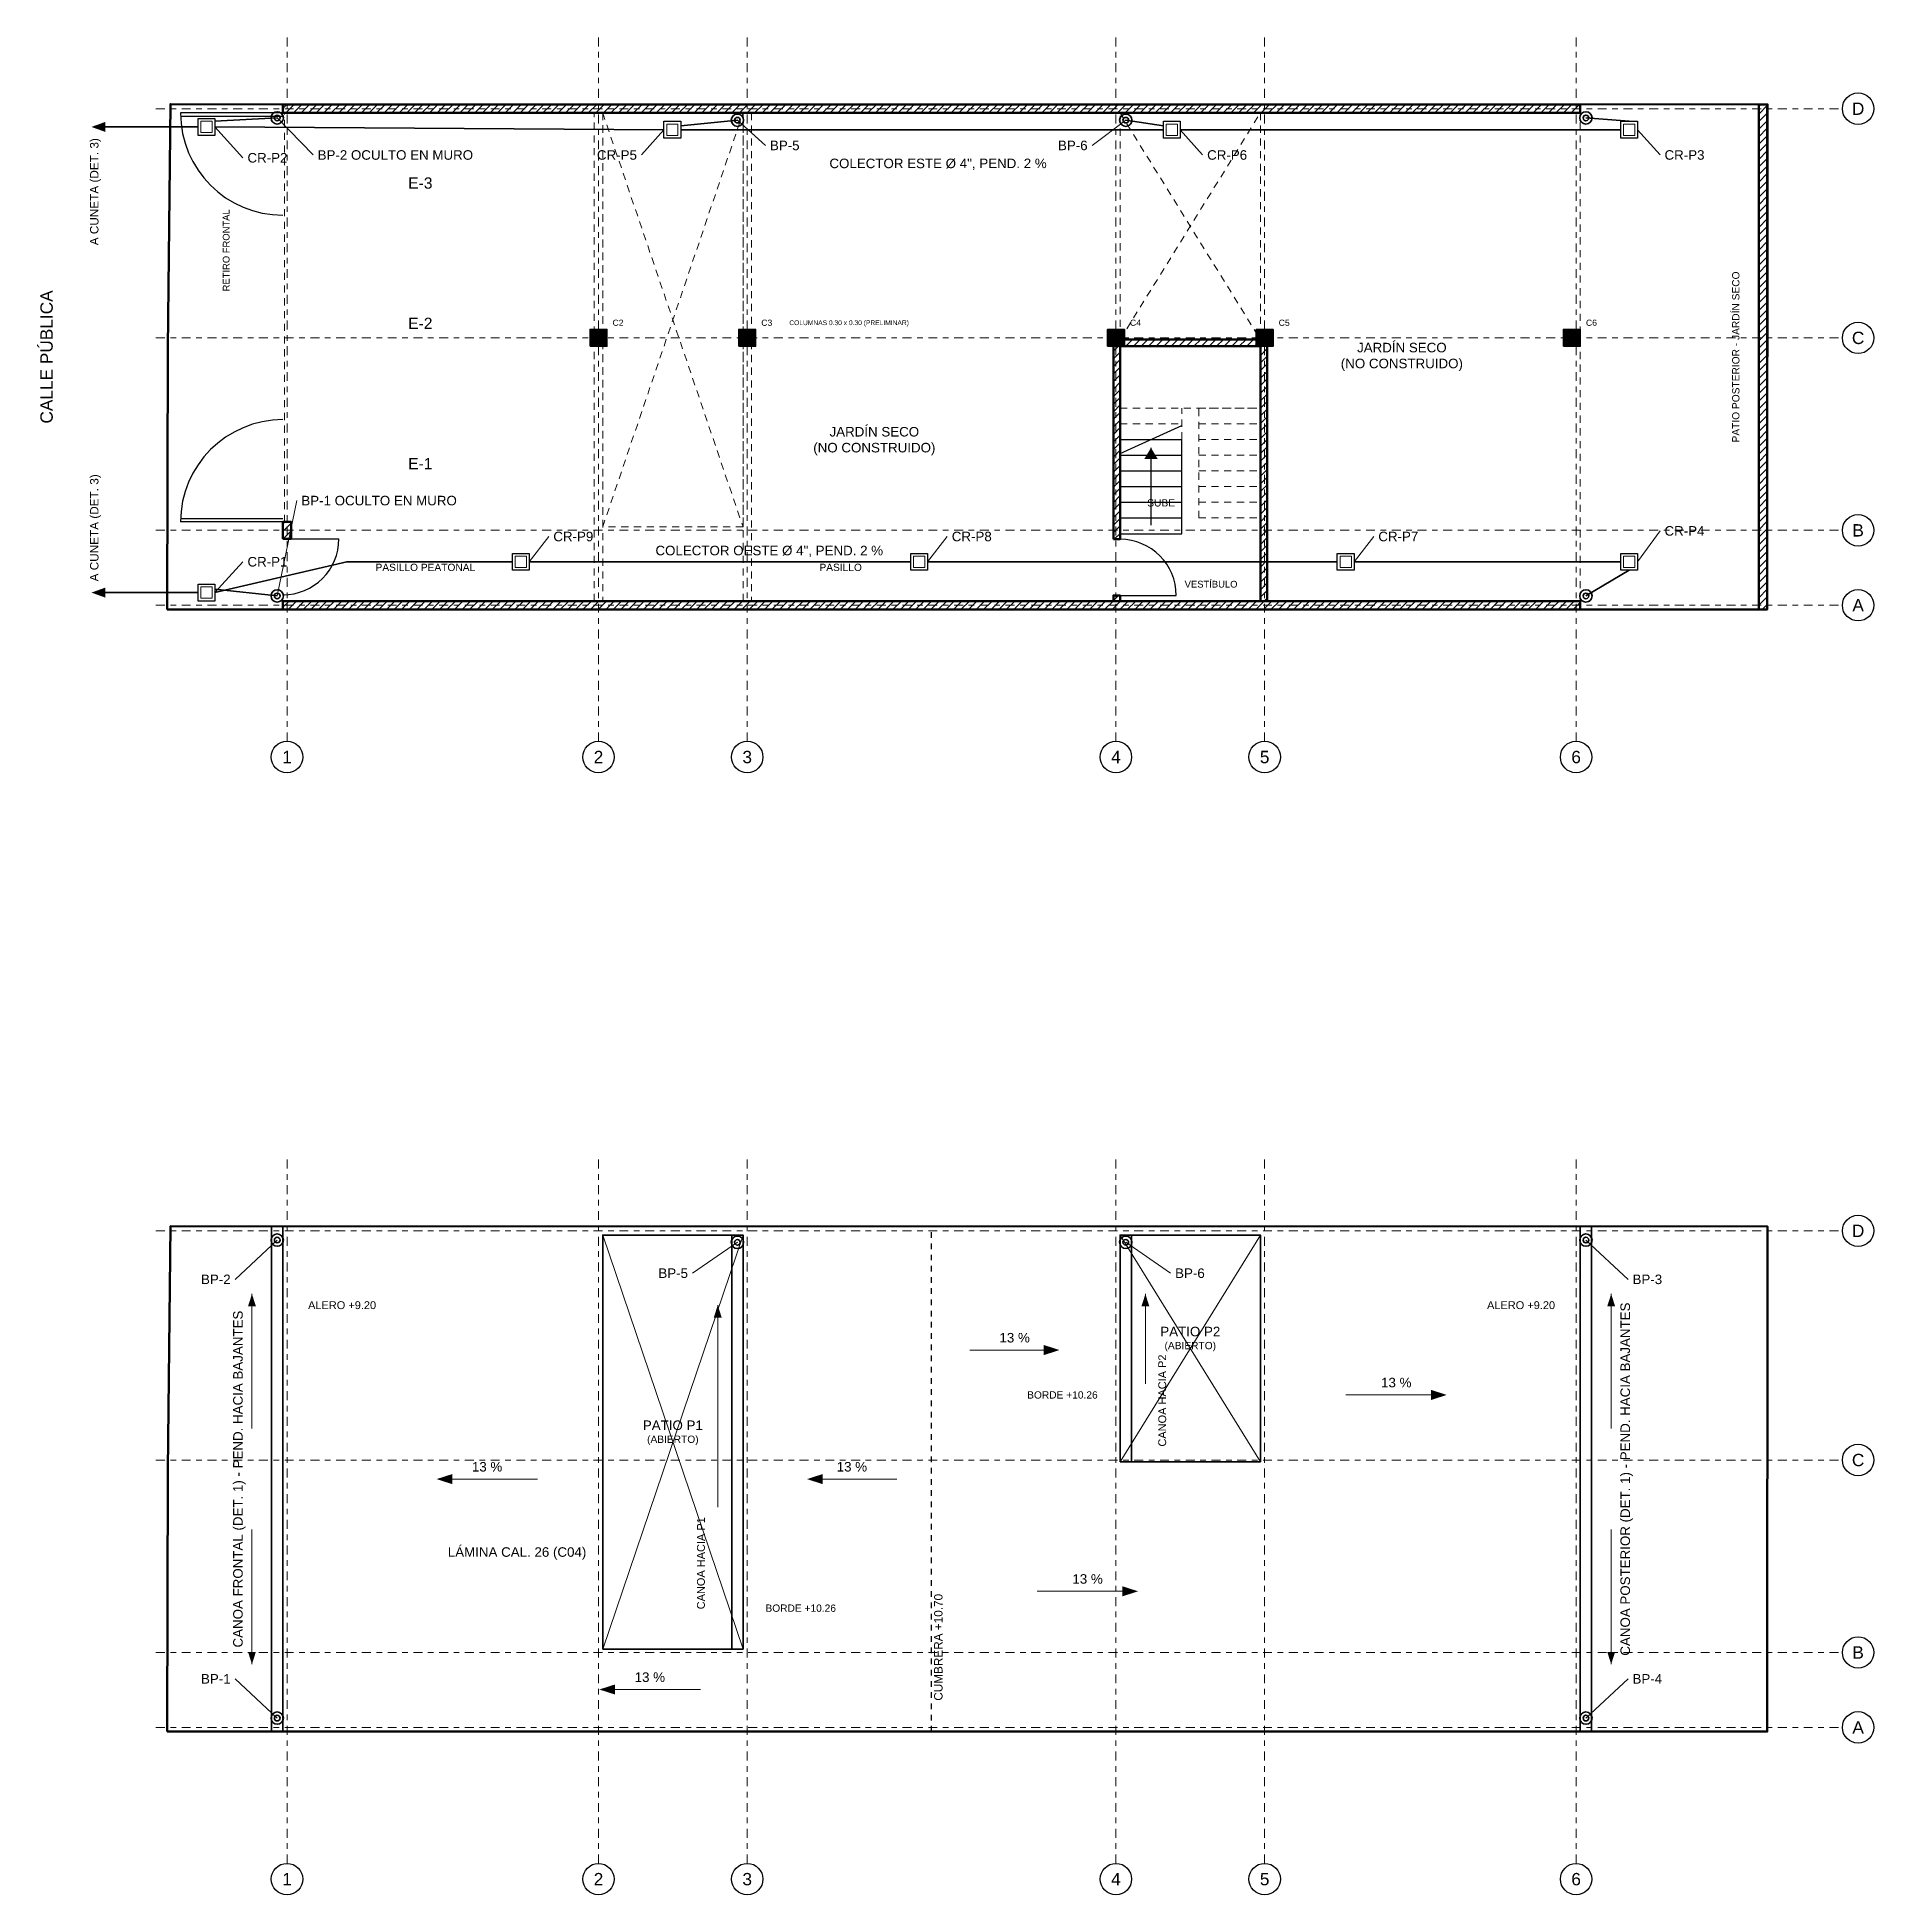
# Model space of a CAD drawing. Header units: metres. Extents: x -2.3 to 30.4, y -22.9 to 10.2.
import ezdxf
from ezdxf.enums import TextEntityAlignment as Align

# ---------------------------------------------------------------- set-up
doc = ezdxf.new("R2010")
doc.units = ezdxf.units.M
for name, pattern in [('CENTER', [5.08, 3.175, -0.635, 0.635, -0.635]), ('DASHDOT', [3.556, 2.54, -0.508, 0, -0.508]), ('DASHED', [1.524, 1.27, -0.254])]:
    doc.linetypes.add(name, pattern=pattern)
for name, color, linetype, lineweight in [('A-EJES', 8, 'CENTER', 13), ('A-EJES-TXT', 7, 'Continuous', 25), ('A-ESCALERA', 8, 'Continuous', 25), ('A-ESPACIOS', 7, 'Continuous', 25), ('A-MURO', 8, 'Continuous', 50), ('A-MURO-TRAMA', 8, 'Continuous', 9), ('A-PROYECCION', 8, 'DASHED', 18), ('A-PUERTA', 8, 'Continuous', 25), ('E-COLUMNA', 8, 'Continuous', 35), ('S-ACC', 7, 'Continuous', 25), ('S-AP', 6, 'Continuous', 35), ('S-CUMB', 8, 'DASHDOT', 25), ('S-FINO', 8, 'Continuous', 13), ('S-TECHO', 7, 'Continuous', 35), ('S-TXT', 7, 'Continuous', 18), ('T-LINDERO', 8, 'Continuous', 50)]:
    doc.layers.add(name, color=color, linetype=linetype, lineweight=lineweight)
doc.styles.add('ARIAL', font='arial.ttf')

msp = doc.modelspace()

# ---------------------------------------------------------------- hatches: boundary and pattern name
at = {"layer": 'A-MURO-TRAMA'}
h = msp.add_hatch(dxfattribs=at)
h.set_pattern_fill('ANSI31', scale=0.03)
h.paths.add_polyline_path([(2.06, 8.85), (2.06, 9), (25.18, 9), (25.18, 8.85)])
h = msp.add_hatch(dxfattribs=at)
h.set_pattern_fill('ANSI31', scale=0.03)
h.paths.add_polyline_path([(28.362, 0), (28.362, 9), (28.512, 9), (28.512, 0)])
h = msp.add_hatch(dxfattribs=at)
h.set_pattern_fill('ANSI31', scale=0.03)
h.paths.add_polyline_path([(16.86, 1.25), (16.86, 4.81), (16.98, 4.81), (16.98, 1.25)])
h = msp.add_hatch(dxfattribs=at)
h.set_pattern_fill('ANSI31', scale=0.03)
h.paths.add_polyline_path([(16.98, 4.69), (16.98, 4.81), (19.48, 4.81), (19.48, 4.69)])
h = msp.add_hatch(dxfattribs=at)
h.set_pattern_fill('ANSI31', scale=0.03)
h.paths.add_polyline_path([(19.48, 0.15), (19.48, 4.81), (19.6, 4.81), (19.6, 0.15)])
h = msp.add_hatch(dxfattribs=at)
h.set_pattern_fill('ANSI31', scale=0.03)
h.paths.add_polyline_path([(2.06, 1.26), (2.06, 1.56), (2.21, 1.56), (2.21, 1.26)])
h = msp.add_hatch(dxfattribs=at)
h.set_pattern_fill('ANSI31', scale=0.03)
h.paths.add_polyline_path([(2.06, 0), (2.06, 0.15), (25.18, 0.15), (25.18, 0)])
h = msp.add_hatch(dxfattribs=at)
h.set_pattern_fill('ANSI31', scale=0.03)
h.paths.add_polyline_path([(16.86, 0.15), (16.86, 0.25), (16.98, 0.25), (16.98, 0.15)])
at = {"layer": 'E-COLUMNA'}
for points in [[(7.535, 4.69), (7.535, 4.99), (7.835, 4.99), (7.835, 4.69)], [(10.185, 4.69), (10.185, 4.99), (10.485, 4.99), (10.485, 4.69)], [(16.755, 4.69), (16.755, 4.99), (17.055, 4.99), (17.055, 4.69)], [(19.405, 4.69), (19.405, 4.99), (19.705, 4.99), (19.705, 4.69)], [(24.88, 4.69), (24.88, 4.99), (25.18, 4.99), (25.18, 4.69)]]:
    msp.add_hatch(color=7, dxfattribs=at).paths.add_polyline_path(points)
at = {"layer": 'S-AP'}
for points in [[(-1.35, 8.6), (-1.1, 8.69), (-1.1, 8.51)], [(-1.35, 0.3), (-1.1, 0.39), (-1.1, 0.21)]]:
    msp.add_hatch(color=7, dxfattribs=at).paths.add_polyline_path(points)
at = {"layer": 'S-FINO'}
for points in [[(1.51, -12.2), (1.44, -12.42), (1.58, -12.42)], [(17.43, -12.2), (17.36, -12.42), (17.5, -12.42)], [(25.73, -12.2), (25.66, -12.42), (25.8, -12.42)], [(9.81, -12.4), (9.74, -12.62), (9.88, -12.62)], [(1.51, -18.8), (1.44, -18.58), (1.58, -18.58)], [(25.73, -18.8), (25.66, -18.58), (25.8, -18.58)]]:
    msp.add_hatch(color=7, dxfattribs=at).paths.add_polyline_path(points)
at = {"layer": 'S-TXT'}
for points in [[(15.9, -13.2), (15.62, -13.11), (15.62, -13.29)], [(22.8, -14), (22.52, -13.91), (22.52, -14.09)], [(4.8, -15.5), (5.08, -15.41), (5.08, -15.59)], [(11.4, -15.5), (11.68, -15.41), (11.68, -15.59)], [(17.3, -17.5), (17.02, -17.41), (17.02, -17.59)], [(7.7, -19.25), (7.98, -19.16), (7.98, -19.34)]]:
    msp.add_hatch(color=7, dxfattribs=at).paths.add_polyline_path(points)

# ---------------------------------------------------------------- linework, layer by layer
at = {"layer": 'A-EJES', "ltscale": 0.05}
for p, q in [((2.135, -2.35), (2.135, 10.2)), ((7.685, -2.35), (7.685, 10.2)), ((10.335, -2.35), (10.335, 10.2)), ((16.905, -2.35), (16.905, 10.2)), ((19.555, -2.35), (19.555, 10.2)), ((25.105, -2.35), (25.105, 10.2)), ((-0.2, 8.925), (29.85, 8.925)), ((-0.2, 4.84), (29.85, 4.84)), ((-0.2, 1.41), (29.85, 1.41)), ((-0.2, 0.075), (29.85, 0.075)), ((2.135, -22.35), (2.135, -9.8)), ((7.685, -22.35), (7.685, -9.8)), ((10.335, -22.35), (10.335, -9.8)), ((16.905, -22.35), (16.905, -9.8)), ((19.555, -22.35), (19.555, -9.8)), ((25.105, -22.35), (25.105, -9.8)), ((-0.2, -11.075), (29.85, -11.075)), ((-0.2, -15.16), (29.85, -15.16)), ((-0.2, -18.59), (29.85, -18.59)), ((-0.2, -19.925), (29.85, -19.925))]:
    msp.add_line(p, q, dxfattribs=at)
at = {"layer": 'A-EJES-TXT'}
for centre in [(30.13, 8.925), (30.13, 4.84), (30.13, 1.41), (30.13, 0.075), (2.135, -2.63), (7.685, -2.63), (10.335, -2.63), (16.905, -2.63), (19.555, -2.63), (25.105, -2.63), (30.13, -11.075), (30.13, -15.16), (30.13, -18.59), (30.13, -19.925), (2.135, -22.63), (7.685, -22.63), (10.335, -22.63), (16.905, -22.63), (19.555, -22.63), (25.105, -22.63)]:
    msp.add_circle(centre, 0.28, dxfattribs=at)
at = {"layer": 'A-ESCALERA'}
for p, q in [((16.98, 2.78), (18.08, 3.28)), ((16.98, 3.03), (18.08, 3.03)), ((18.08, 1.35), (18.08, 3.03)), ((16.98, 2.75), (18.08, 2.75)), ((17.53, 1.5), (17.53, 2.88)), ((16.98, 2.47), (18.08, 2.47)), ((16.98, 2.19), (18.08, 2.19)), ((16.98, 1.91), (18.08, 1.91)), ((16.98, 1.63), (18.08, 1.63)), ((16.98, 1.35), (18.08, 1.35))]:
    msp.add_line(p, q, dxfattribs=at)
msp.add_solid([(17.53, 2.88), (17.41, 2.68), (17.65, 2.68)], dxfattribs=at)
at = {"layer": 'A-MURO'}
for points in [[(2.06, 8.85), (2.06, 9), (25.18, 9), (25.18, 8.85)], [(28.362, 0), (28.362, 9), (28.512, 9), (28.512, 0)], [(16.86, 1.25), (16.86, 4.81), (16.98, 4.81), (16.98, 1.25)], [(16.98, 4.69), (16.98, 4.81), (19.48, 4.81), (19.48, 4.69)], [(19.48, 0.15), (19.48, 4.81), (19.6, 4.81), (19.6, 0.15)], [(2.06, 1.26), (2.06, 1.56), (2.21, 1.56), (2.21, 1.26)], [(2.06, 0), (2.06, 0.15), (25.18, 0.15), (25.18, 0)], [(16.86, 0.15), (16.86, 0.25), (16.98, 0.25), (16.98, 0.15)]]:
    msp.add_lwpolyline(points, close=True, dxfattribs=at)
at = {"layer": 'A-PROYECCION', "ltscale": 0.1}
for p, q in [((2.09, 1.56), (2.09, 8.85)), ((7.76, 1.47), (10.26, 8.85)), ((7.76, 8.85), (10.26, 1.47)), ((16.98, 4.81), (19.48, 8.85)), ((16.98, 8.85), (19.48, 4.81)), ((25.18, 0.15), (25.18, 8.85)), ((16.98, 3.59), (18.08, 3.59)), ((16.98, 3.59), (19.48, 3.59)), ((18.08, 3.03), (18.08, 3.59)), ((18.38, 3.59), (19.48, 3.59)), ((18.38, 1.63), (18.38, 3.59)), ((16.98, 3.31), (18.08, 3.31)), ((18.38, 3.31), (19.48, 3.31)), ((18.38, 3.03), (19.48, 3.03)), ((18.38, 2.75), (19.48, 2.75)), ((18.38, 2.47), (19.48, 2.47)), ((18.38, 2.19), (19.48, 2.19)), ((18.38, 1.91), (19.48, 1.91)), ((18.38, 1.63), (19.48, 1.63))]:
    msp.add_line(p, q, dxfattribs=at)
for points in [[(7.61, 0.15), (7.61, 8.85), (7.76, 8.85), (7.76, 0.15)], [(7.76, 1.47), (7.76, 8.85), (10.26, 8.85), (10.26, 1.47)], [(10.26, 0.15), (10.26, 8.85), (10.41, 8.85), (10.41, 0.15)], [(16.98, 4.81), (16.98, 8.85), (19.48, 8.85), (19.48, 4.81)]]:
    msp.add_lwpolyline(points, close=True, dxfattribs=at)
at = {"layer": 'A-PUERTA'}
for p, q in [((2.06, 8.85), (0.2375, 8.85)), ((2.06, 8.85), (0.2375, 8.85)), ((0.2375, 8.79), (2.06, 8.79)), ((0.2375, 1.62), (2.06, 1.62)), ((2.06, 1.56), (0.2375, 1.56)), ((2.06, 1.56), (0.2375, 1.56)), ((2.06, 1.26), (3.06, 1.26)), ((16.98, 0.25), (17.98, 0.25))]:
    msp.add_line(p, q, dxfattribs=at)
for centre, radius, start, end in [((2.06, 8.85), 1.8225, 180, -90), ((2.06, 1.56), 1.8225, 90, 180), ((2.06, 1.26), 1, -90, 0), ((16.98, 0.25), 1, 0, 90)]:
    msp.add_arc(centre, radius, start, end, dxfattribs=at)
at = {"layer": 'E-COLUMNA'}
for points in [[(7.535, 4.69), (7.535, 4.99), (7.835, 4.99), (7.835, 4.69)], [(10.185, 4.69), (10.185, 4.99), (10.485, 4.99), (10.485, 4.69)], [(16.755, 4.69), (16.755, 4.99), (17.055, 4.99), (17.055, 4.69)], [(19.405, 4.69), (19.405, 4.99), (19.705, 4.99), (19.705, 4.69)], [(24.88, 4.69), (24.88, 4.99), (25.18, 4.99), (25.18, 4.69)]]:
    msp.add_lwpolyline(points, close=True, dxfattribs=at)
at = {"layer": 'S-ACC'}
for points in [[(0.55, 8.45), (0.55, 8.75), (0.85, 8.75), (0.85, 8.45)], [(8.85, 8.4), (8.85, 8.7), (9.15, 8.7), (9.15, 8.4)], [(17.75, 8.4), (17.75, 8.7), (18.05, 8.7), (18.05, 8.4)], [(25.9, 8.4), (25.9, 8.7), (26.2, 8.7), (26.2, 8.4)], [(6.15, 0.7), (6.15, 1), (6.45, 1), (6.45, 0.7)], [(13.25, 0.7), (13.25, 1), (13.55, 1), (13.55, 0.7)], [(20.85, 0.7), (20.85, 1), (21.15, 1), (21.15, 0.7)], [(25.9, 0.7), (25.9, 1), (26.2, 1), (26.2, 0.7)], [(0.55, 0.15), (0.55, 0.45), (0.85, 0.45), (0.85, 0.15)]]:
    msp.add_lwpolyline(points, close=True, dxfattribs=at)
at = {"layer": 'S-AP'}
for points in [[(1.96, 8.76), (0.85, 8.7)], [(10.16, 8.72), (9.15, 8.62)], [(17.08, 8.72), (17.75, 8.62)], [(25.28, 8.76), (26.05, 8.7)], [(0.55, 8.6), (-1.1, 8.6)], [(8.85, 8.55), (0.85, 8.6)], [(17.75, 8.55), (9.15, 8.55)], [(25.9, 8.55), (18.05, 8.55)], [(6.15, 0.85), (3.2, 0.85), (0.85, 0.3)], [(13.25, 0.85), (6.45, 0.85)], [(20.85, 0.85), (13.55, 0.85)], [(25.9, 0.85), (21.15, 0.85)], [(25.28, 0.24), (26.05, 0.7)], [(1.96, 0.24), (0.85, 0.36)], [(0.55, 0.3), (-1.1, 0.3)]]:
    msp.add_lwpolyline(points, dxfattribs=at)
for points in [[(1.86, -20), (1.86, -11), (2.06, -11), (2.06, -20)], [(10.06, -18.53), (10.06, -11.15), (10.26, -11.15), (10.26, -18.53)], [(16.98, -15.19), (16.98, -11.15), (17.18, -11.15), (17.18, -15.19)], [(25.18, -20), (25.18, -11), (25.38, -11), (25.38, -20)]]:
    msp.add_lwpolyline(points, close=True, dxfattribs=at)
for centre, radius in [((1.96, 8.76), 0.11), ((1.96, 8.76), 0.05), ((10.16, 8.72), 0.11), ((10.16, 8.72), 0.05), ((17.08, 8.72), 0.11), ((17.08, 8.72), 0.05), ((25.28, 8.76), 0.11), ((25.28, 8.76), 0.05), ((1.96, 0.24), 0.11), ((25.28, 0.24), 0.11), ((1.96, 0.24), 0.05), ((25.28, 0.24), 0.05), ((1.96, -11.24), 0.11), ((1.96, -11.24), 0.05), ((10.16, -11.28), 0.11), ((10.16, -11.28), 0.05), ((17.08, -11.28), 0.11), ((17.08, -11.28), 0.05), ((25.28, -11.24), 0.11), ((25.28, -11.24), 0.05), ((1.96, -19.76), 0.11), ((1.96, -19.76), 0.05), ((25.28, -19.76), 0.11), ((25.28, -19.76), 0.05)]:
    msp.add_circle(centre, radius, dxfattribs=at)
at = {"layer": 'S-CUMB', "ltscale": 0.03}
msp.add_line((13.62, -20), (13.62, -11), dxfattribs=at)
at = {"layer": 'S-FINO'}
for p, q in [((1.96, 8.76), (2.6, 8.1)), ((10.16, 8.72), (10.66, 8.27)), ((17.08, 8.72), (16.48, 8.27)), ((0.85, 8.6), (1.35, 8.05)), ((8.85, 8.55), (8.45, 8.1)), ((18.05, 8.55), (18.45, 8.1)), ((26.2, 8.55), (26.6, 8.1)), ((1.96, 0.24), (2.31, 1.94)), ((26.2, 0.85), (26.6, 1.4)), ((6.45, 0.85), (6.8, 1.3)), ((13.55, 0.85), (13.9, 1.3)), ((21.15, 0.85), (21.5, 1.3)), ((0.85, 0.3), (1.35, 0.85)), ((1.96, -11.24), (1.21, -11.94)), ((7.76, -18.53), (10.26, -11.15)), ((10.26, -18.53), (7.76, -11.15)), ((16.98, -15.19), (19.48, -11.15)), ((19.48, -15.19), (16.98, -11.15)), ((25.28, -11.24), (26.03, -11.94)), ((10.16, -11.28), (9.36, -11.83)), ((17.08, -11.28), (17.88, -11.83)), ((1.51, -14.6), (1.51, -12.2)), ((17.43, -13.8), (17.43, -12.2)), ((25.73, -14.6), (25.73, -12.2)), ((9.81, -16), (9.81, -12.4)), ((1.51, -16.4), (1.51, -18.8)), ((25.73, -16.4), (25.73, -18.8)), ((1.96, -19.76), (1.21, -19.06)), ((25.28, -19.76), (26.03, -19.06))]:
    msp.add_line(p, q, dxfattribs=at)
for points in [[(0.6, 8.5), (0.6, 8.7), (0.8, 8.7), (0.8, 8.5)], [(8.9, 8.45), (8.9, 8.65), (9.1, 8.65), (9.1, 8.45)], [(17.8, 8.45), (17.8, 8.65), (18, 8.65), (18, 8.45)], [(25.95, 8.45), (25.95, 8.65), (26.15, 8.65), (26.15, 8.45)], [(6.2, 0.75), (6.2, 0.95), (6.4, 0.95), (6.4, 0.75)], [(13.3, 0.75), (13.3, 0.95), (13.5, 0.95), (13.5, 0.75)], [(20.9, 0.75), (20.9, 0.95), (21.1, 0.95), (21.1, 0.75)], [(25.95, 0.75), (25.95, 0.95), (26.15, 0.95), (26.15, 0.75)], [(0.6, 0.2), (0.6, 0.4), (0.8, 0.4), (0.8, 0.2)]]:
    msp.add_lwpolyline(points, close=True, dxfattribs=at)
at = {"layer": 'S-TECHO'}
for points in [[(2.06, -20), (2.06, -11), (25.18, -11), (25.18, -20)], [(7.76, -18.53), (7.76, -11.15), (10.26, -11.15), (10.26, -18.53)], [(16.98, -15.19), (16.98, -11.15), (19.48, -11.15), (19.48, -15.19)]]:
    msp.add_lwpolyline(points, close=True, dxfattribs=at)
at = {"layer": 'S-TXT'}
for p, q in [((14.3, -13.2), (15.65, -13.2)), ((21, -14), (22.55, -14)), ((6.6, -15.5), (5.05, -15.5)), ((13, -15.5), (11.65, -15.5)), ((15.5, -17.5), (17.05, -17.5)), ((9.5, -19.25), (7.95, -19.25))]:
    msp.add_line(p, q, dxfattribs=at)
at = {"layer": 'T-LINDERO'}
for points in [[(0, 0), (0.0109, 4.6647), (0.0566, 9.0074), (28.5181, 8.9998), (28.512, 0)], [(0, -20), (0.0109, -15.3353), (0.0566, -10.9926), (28.5181, -11.0002), (28.512, -20)]]:
    msp.add_lwpolyline(points, close=True, dxfattribs=at)

# ---------------------------------------------------------------- texts
at = {"layer": 'A-EJES-TXT', "style": 'ARIAL'}
for s, p in [('D', (30.13, 8.925)), ('C', (30.13, 4.84)), ('B', (30.13, 1.41)), ('A', (30.13, 0.075)), ('1', (2.135, -2.63)), ('2', (7.685, -2.63)), ('3', (10.335, -2.63)), ('4', (16.905, -2.63)), ('5', (19.555, -2.63)), ('6', (25.105, -2.63)), ('D', (30.13, -11.075)), ('C', (30.13, -15.16)), ('B', (30.13, -18.59)), ('A', (30.13, -19.925)), ('1', (2.135, -22.63)), ('2', (7.685, -22.63)), ('3', (10.335, -22.63)), ('4', (16.905, -22.63)), ('5', (19.555, -22.63)), ('6', (25.105, -22.63))]:
    msp.add_text(s, height=0.22, dxfattribs=at).set_placement(p, align=Align.MIDDLE_CENTER)
at = {"layer": 'A-ESCALERA', "style": 'ARIAL'}
msp.add_text('SUBE', height=0.13, dxfattribs=at).set_placement((17.71, 1.9), align=Align.MIDDLE_CENTER)
at = {"layer": 'A-ESPACIOS', "style": 'ARIAL'}
for s, height, p in [('E-3', 0.2, (4.51, 7.6)), ('E-2', 0.2, (4.51, 5.1)), ('E-1', 0.2, (4.51, 2.6)), ('PASILLO PEATONAL', 0.13, (4.6, 0.75)), ('PASILLO', 0.13, (12, 0.75)), ('VESTÍBULO', 0.12, (18.6, 0.45))]:
    msp.add_text(s, height=height, dxfattribs=at).set_placement(p, align=Align.MIDDLE_CENTER)
for s, height, p in [('RETIRO FRONTAL', 0.12, (1.05, 6.4)), ('CALLE PÚBLICA', 0.22, (-2.15, 4.5))]:
    msp.add_text(s, height=height, rotation=90, dxfattribs=at).set_placement(p, align=Align.MIDDLE_CENTER)
at = {"layer": 'A-ESPACIOS', "char_height": 0.17, "width": 3.5, "attachment_point": 5, "style": 'ARIAL'}
for insert in [(22, 4.5), (12.6, 3)]:
    msp.add_mtext('JARDÍN SECO\\P(NO CONSTRUIDO)', dxfattribs=dict(at, insert=insert))
at = {"layer": 'E-COLUMNA', "style": 'ARIAL'}
for s, height, p in [('C2', 0.11, (7.935, 5.11)), ('C3', 0.11, (10.585, 5.11)), ('COLUMNAS 0.30 x 0.30 (PRELIMINAR)', 0.085, (11.085, 5.11)), ('C4', 0.11, (17.155, 5.11)), ('C5', 0.11, (19.805, 5.11)), ('C6', 0.11, (25.28, 5.11))]:
    msp.add_text(s, height=height, dxfattribs=at).set_placement(p, align=Align.MIDDLE_LEFT)
at = {"layer": 'S-TXT', "style": 'ARIAL'}
msp.add_text('A CUNETA (DET. 3)', height=0.15, rotation=90, dxfattribs=at).set_placement((-1.3, 8.4), align=Align.MIDDLE_RIGHT)
for s, height, p in [('BP-5', 0.17, (10.74, 8.27)), ('CR-P2', 0.17, (1.43, 8.05)), ('BP-2 OCULTO EN MURO', 0.17, (2.68, 8.1)), ('COLECTOR ESTE Ø 4", PEND. 2 %', 0.17, (11.8, 7.95)), ('CR-P6', 0.17, (18.53, 8.1)), ('CR-P3', 0.17, (26.68, 8.1)), ('BP-1 OCULTO EN MURO', 0.17, (2.39, 1.94)), ('CR-P9', 0.17, (6.88, 1.3)), ('CR-P8', 0.17, (13.98, 1.3)), ('CR-P7', 0.17, (21.58, 1.3)), ('CR-P4', 0.17, (26.68, 1.4)), ('COLECTOR OESTE Ø 4", PEND. 2 %', 0.17, (8.7, 1.05)), ('CR-P1', 0.17, (1.43, 0.85)), ('BP-6', 0.17, (17.96, -11.83)), ('BP-3', 0.17, (26.11, -11.94)), ('ALERO +9.20', 0.14, (2.51, -12.4)), ('LÁMINA CAL. 26 (C04)', 0.17, (5, -16.8)), ('BORDE +10.26', 0.13, (10.66, -17.8)), ('BP-4', 0.17, (26.11, -19.06))]:
    msp.add_text(s, height=height, dxfattribs=at).set_placement(p, align=Align.MIDDLE_LEFT)
for s, height, p in [('BP-6', 0.17, (16.4, 8.27)), ('CR-P5', 0.17, (8.37, 8.1)), ('BP-2', 0.17, (1.13, -11.94)), ('BP-5', 0.17, (9.28, -11.83)), ('ALERO +9.20', 0.14, (24.73, -12.4)), ('BORDE +10.26', 0.13, (16.58, -14)), ('BP-1', 0.17, (1.13, -19.06))]:
    msp.add_text(s, height=height, dxfattribs=at).set_placement(p, align=Align.MIDDLE_RIGHT)
for s, height, p in [('PATIO POSTERIOR - JARDÍN SECO', 0.13, (27.95, 4.5)), ('CANOA FRONTAL (DET. 1) - PEND. HACIA BAJANTES', 0.17, (1.26, -15.5)), ('CANOA POSTERIOR (DET. 1) - PEND. HACIA BAJANTES', 0.17, (25.98, -15.5)), ('CANOA HACIA P2', 0.14, (17.73, -14.1)), ('CANOA HACIA P1', 0.14, (9.51, -17))]:
    msp.add_text(s, height=height, rotation=90, dxfattribs=at).set_placement(p, align=Align.MIDDLE_CENTER)
for s, p in [('A CUNETA (DET. 3)', (-1.3, 0.5)), ('CUMBRERA +10.70', (13.74, -19.45))]:
    msp.add_text(s, height=0.15, rotation=90, dxfattribs=at).set_placement(p, align=Align.MIDDLE_LEFT)
for s, height, p in [('13 %', 0.17, (15.1, -12.98)), ('PATIO P2', 0.17, (18.23, -12.87)), ('(ABIERTO)', 0.13, (18.23, -13.12)), ('13 %', 0.17, (21.9, -13.78)), ('PATIO P1', 0.17, (9.01, -14.54)), ('(ABIERTO)', 0.13, (9.01, -14.79)), ('13 %', 0.17, (5.7, -15.28)), ('13 %', 0.17, (12.2, -15.28)), ('13 %', 0.17, (16.4, -17.28)), ('13 %', 0.17, (8.6, -19.03))]:
    msp.add_text(s, height=height, dxfattribs=at).set_placement(p, align=Align.MIDDLE_CENTER)

doc.saveas('drawing.dxf')
